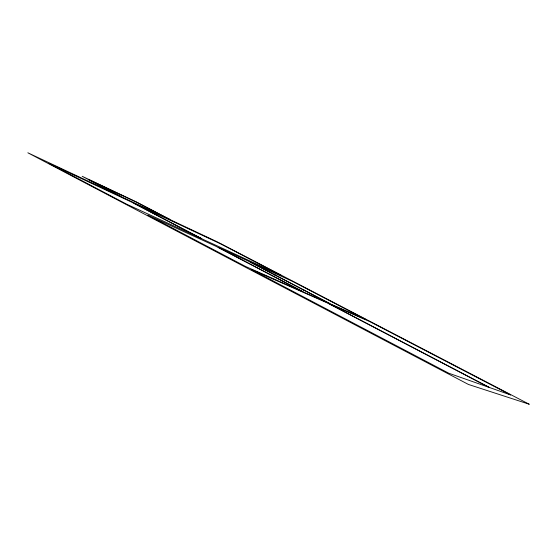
<?xml version="1.0" encoding="UTF-8"?>
<svg xmlns="http://www.w3.org/2000/svg" width="557" height="557" viewBox="0 0 557 557"><rect width="100%" height="100%" fill="white"/><g stroke="black" fill="none" stroke-linecap="round" stroke-linejoin="round"><path stroke-width="0.84" d="M302.326 289.327L304.018 290.079M274.121 274.601L275.931 275.416M529.15 404.208L468.409 384.441L27.85 152.792L120.66 196.426L82.199 176.304L136.207 201.892L171.869 220.495L216.77 241.606L529.15 404.208M488.865 387.296L448.796 373.239L251.172 269.407L327.251 302.883L488.865 387.296M510.574 394.913L489.707 387.588L328.874 303.593L369.695 321.556L510.574 394.913M302.723 291.694L245.783 266.573L147.779 215.086L215.984 246.319L302.723 291.694M329.486 303.502L304.582 292.516L218.219 247.343L248.366 261.156L329.486 303.502M365.74 319.495L331.053 304.199L250.274 262.027L292.592 281.41L365.74 319.495M201.07 238.466L126.836 204.294L48.793 163.278L131.341 201.996L201.07 238.466M280.777 275.158L203.368 239.524L133.91 203.201L221.087 244.084L280.777 275.158M169.725 219.493L123.271 197.651L88.709 179.577L137.468 202.657L169.725 219.493"/></g></svg>
